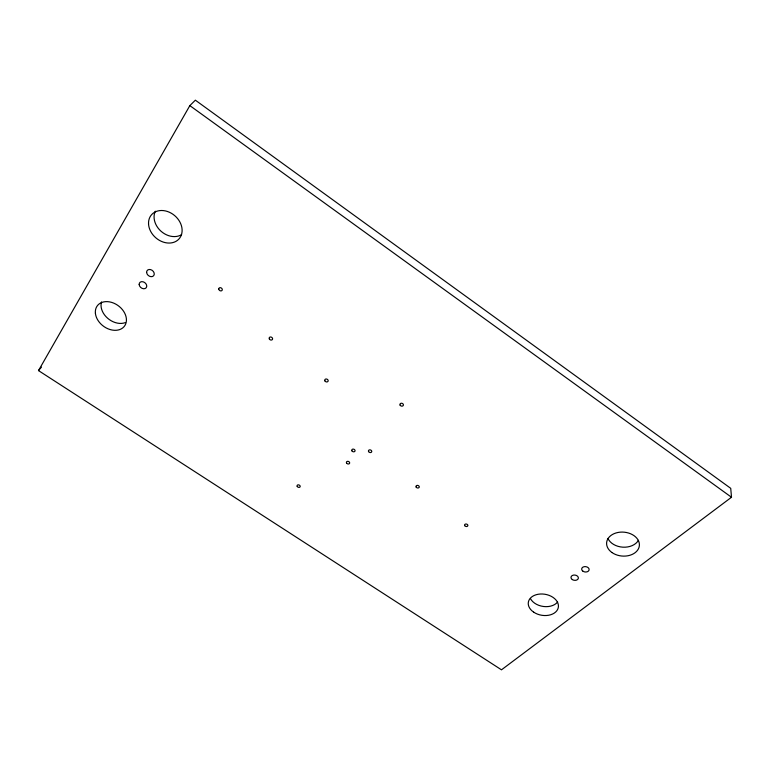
<?xml version="1.0" encoding="UTF-8"?>
<svg xmlns="http://www.w3.org/2000/svg" width="770" height="770" viewBox="0 0 770 770"><rect width="100%" height="100%" fill="white"/><g stroke="black" fill="none" stroke-linecap="round" stroke-linejoin="round"><path stroke-width="1.16" d="M38.5 370.591L189.844 105.615L195.359 100.177L730.73 488.344L731.5 497.256L501.482 669.823L38.5 370.591L41.465 367.117M189.844 105.615L731.5 497.256M181.585 234.658A18.105 14.495 41.3 0 1 160.988 231.202A18.105 14.495 41.3 0 1 155.309 211.201M638.388 540.338A16.276 11.935 4.8 0 1 622.834 547.172A16.276 11.935 4.8 0 1 607.944 538.461M557.615 602.015A15.063 10.607 9.6 0 1 543.495 606.49A15.063 10.607 9.6 0 1 530.434 598.559M125.144 322.678A16.796 12.59 37.1 0 1 107.569 318.183A16.796 12.59 37.1 0 1 101.534 301.946M218.786 288.991A1.867 1.492 35 0 0 221.442 290.819A1.867 1.492 35 0 0 221.385 288.057A1.867 1.492 35 0 0 218.786 288.991M346.577 463.049A1.675 1.28 20.7 0 0 349.407 463.579A1.675 1.28 20.7 0 0 348.127 461.365A1.675 1.28 20.7 0 0 346.577 463.049M400.102 405.136A1.771 1.425 18.5 0 0 403.105 405.684A1.771 1.425 18.5 0 0 401.825 403.268A1.771 1.425 18.5 0 0 400.102 405.136M324.94 380.929A1.771 1.415 24.4 0 0 327.905 381.468A1.771 1.415 24.4 0 0 326.528 379.023A1.771 1.415 24.4 0 0 324.94 380.929M416.127 487.054A1.684 1.28 16.2 0 0 418.976 487.603A1.684 1.28 16.2 0 0 417.783 485.418A1.684 1.28 16.2 0 0 416.127 487.054M148.543 223.926A18.307 14.572 41 0 0 174.415 242.088A18.307 14.572 41 0 0 173.029 214.33A18.307 14.572 41 0 0 148.543 223.926M464.695 525.602A1.665 1.232 13.2 0 0 467.525 526.16A1.665 1.232 13.2 0 0 466.408 524.052A1.665 1.232 13.2 0 0 464.695 525.602M351.938 450.854A1.694 1.309 20.6 0 0 354.787 451.393A1.694 1.309 20.6 0 0 353.507 449.131A1.694 1.309 20.6 0 0 351.938 450.854M368.599 451.595A1.704 1.319 19.6 0 0 371.477 452.134A1.704 1.319 19.6 0 0 370.206 449.873A1.704 1.319 19.6 0 0 368.599 451.595M269.375 339.021A1.809 1.453 29.7 0 0 272.368 339.541A1.809 1.453 29.7 0 0 270.896 337.01A1.809 1.453 29.7 0 0 269.375 339.021M297.239 486.476A1.627 1.203 22.7 0 0 299.963 487.006A1.627 1.203 22.7 0 0 298.664 484.879A1.627 1.203 22.7 0 0 297.239 486.476M611.957 552.533A16.439 11.983 5 0 0 639.033 547.316A16.439 11.983 5 0 0 618.002 532.465A16.439 11.983 5 0 0 611.957 552.533M533.677 612.16A15.208 10.626 9.7 0 0 558.221 607.876A15.208 10.626 9.7 0 0 538.143 594.267A15.208 10.626 9.7 0 0 533.677 612.16M95.384 313.149A16.969 12.638 36.9 0 0 119.735 329.57A16.969 12.638 36.9 0 0 117.541 305.199A16.969 12.638 36.9 0 0 95.384 313.149M572.293 579.56A3.715 2.647 7.9 0 0 578.318 578.414A3.715 2.647 7.9 0 0 573.448 575.103A3.715 2.647 7.9 0 0 572.293 579.56M582.967 571.215A3.754 2.695 7.3 0 0 589.079 570.041A3.754 2.695 7.3 0 0 584.17 566.682A3.754 2.695 7.3 0 0 582.967 571.215M139.168 284.544A4.12 3.167 37.8 0 0 145.068 288.558A4.12 3.167 37.8 0 0 144.625 282.503A4.12 3.167 37.8 0 0 139.168 284.544M146.618 272.416A4.168 3.234 38.3 0 0 152.556 276.478A4.168 3.234 38.3 0 0 152.142 270.318A4.168 3.234 38.3 0 0 146.618 272.416"/></g></svg>
